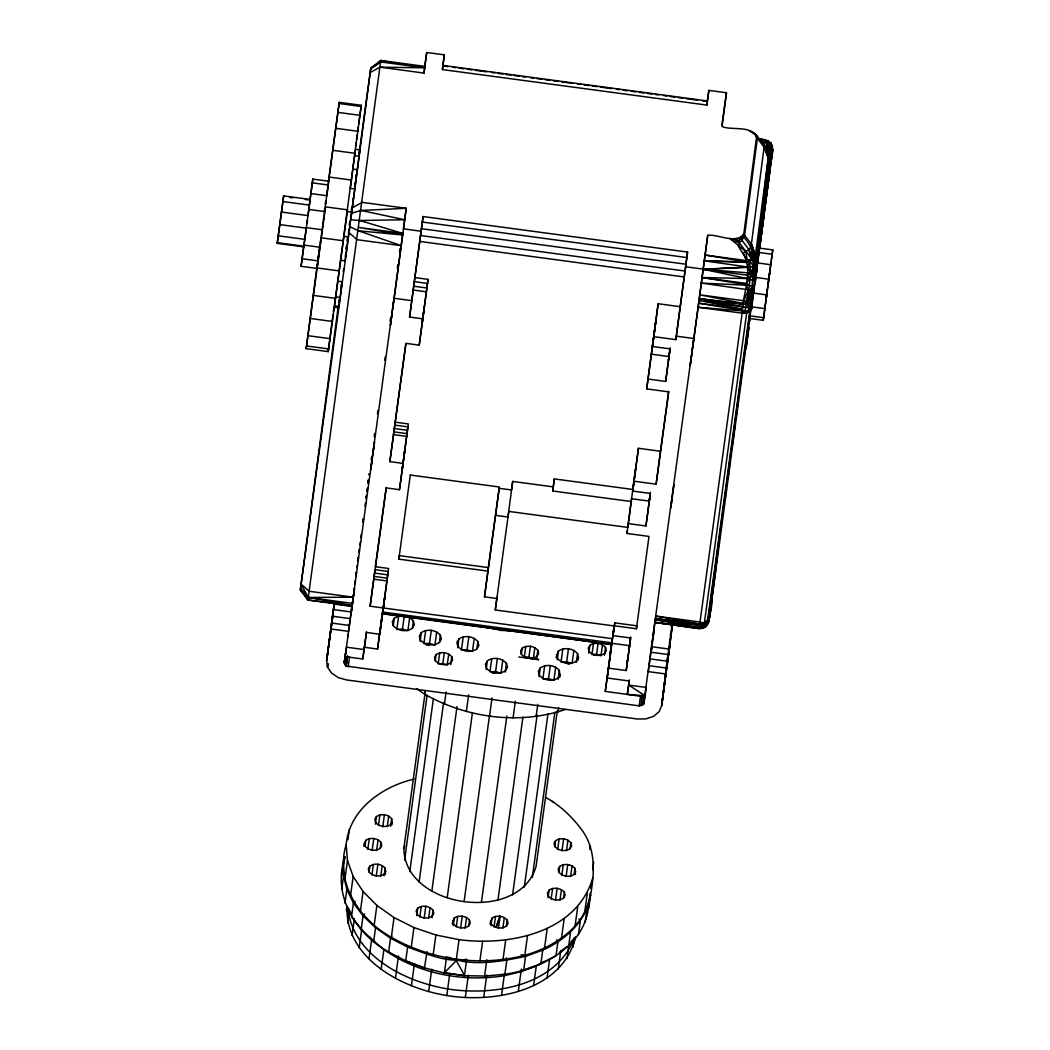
<?xml version="1.0" encoding="UTF-8"?>
<svg xmlns="http://www.w3.org/2000/svg" width="1050" height="1050" viewBox="0 0 1050 1050"><rect width="100%" height="100%" fill="white"/><g stroke="black" fill="none" stroke-linecap="round" stroke-linejoin="round"><path stroke-width="1.5" d="M707.438 99.842L708.868 90.392L726.508 92.754L722.059 126.564C731.561 130.699 751.669 124.95 756.551 137.183L743.781 234.176L742.665 236.093C762.956 256.134 753.638 286.689 750.186 311.246L708.054 620.091L706.23 623.175L703.106 624.724L699.615 624.947L655.554 618.857L655.935 616.101L700.022 622.02C714.302 629.252 712.399 582.816 711.152 601.361L711.834 600.442M667.879 659.702L666.002 673.995L648.362 671.619L654.911 622.401L698.972 628.582C703.71 629.121 708.251 625.682 708.973 620.957L770.293 166.268C769.414 154.022 763.363 143.128 755.331 134.059L764.321 145.819L769.926 161.936L770.162 168.735L771.553 145.95L770.923 143.207L768.311 140.897L765.004 139.768L757.129 138.744L765.004 139.768L763.954 147.879M391.808 936.049L390.534 938.214L388.644 952.009L389.563 952.468C356.042 934.631 331.761 895.492 344.833 857.364M341.696 889.376L343.573 875.569L343.678 861.801M506.389 957.928L506.783 960.409L504.892 974.203L504.144 974.347C542.286 969.281 588.84 944.764 588.722 901.11M370.217 72.542L379.929 67.161L424.016 73.08L424.869 66.386L380.783 60.48L370.781 68.079L350.805 219.831L359.717 220.487L402.859 233.415L344.282 662.904L345.148 656.421L344.282 662.904L346.093 666.041L639.201 705.862L643.558 704.379L698.066 307.256L742.153 313.176C745.841 313.425 750.606 312.611 751.747 308.49L750.658 304.684L753.756 266.28L751.013 246.894L764.321 145.819L768.416 156.713L756.538 258.09L757.037 266.136L755.304 281.636L749.792 279.051L703.119 269.272L707.739 235.318C718.029 233.835 735.788 244.689 743.781 234.176L751.695 244.611L756.538 258.09L751.013 246.894L748.86 249.532L743.138 253.234C753.69 271.884 742.56 293.383 742.153 313.176L699.615 624.947L655.594 618.594L699.746 624.067L702.949 623.871L708.527 620.55L706.23 623.175L704.432 622.427M751.747 308.49L699.234 298.633L703.119 269.272L756.328 273.512L770.228 168.354L769.926 161.936L767.918 154.809L769.926 161.936L769.873 165.362L769.138 160.571M770.188 168.525L771.921 146.317L770.923 143.207L764.964 140.096L757.103 139.007M768.862 158.917L769.584 144.034L767.996 141.317L758.651 139.374M756.394 273.446L756.092 255.898L754.976 255.098L751.695 244.611M710.089 610.929L709.616 617.321L706.23 623.175L705.836 622.44L707.608 620.314L749.739 311.483L698.066 307.256L698.617 303.188L742.547 310.262L744.699 313.071C747.141 295.785 752.732 277.121 749.214 259.717L746.235 260.571L705.049 255.032L746.747 261.87L752.706 259.98L755.803 256.961L751.013 246.894L757.037 266.136L770.228 168.354M694.326 627.257L699.038 628.084L654.911 622.479L699.103 627.703L705.193 626.076L706.965 623.949L707.136 620.865M414.212 779.061C382.292 786.397 349.256 809.589 346.172 844.633C334.648 882.289 359.061 919.406 391.348 937.283C431.34 960.159 480.191 966.774 524.816 955.29C554.518 946.916 586.793 926.113 590.349 892.881M590.638 888.142L590.835 884.992M590.061 897.619C594.418 875.07 596.439 850.395 582.356 830.629C572.512 817.189 560.28 805.337 545.554 797.383M303.831 245.346L301.074 266.332L316.995 268.406L339.255 102.336L361.292 105.289L334.425 305.839L338.835 306.429L342.248 281.767L337.837 281.177M754.333 258.812L752.404 258.064L748.86 249.532L741.983 240.266L742.284 236.526M755.304 281.636L756.958 264.167L755.803 256.961L754.241 256.633L746.747 261.87L704.261 260.833L747.758 267.015L703.119 269.272L747.206 275.179L750.527 273.21L753.756 266.28L756.748 264.679L754.845 280.901L755.974 273.538M766.303 153.116C765.909 151.357 767.76 139.912 767.931 141.684L770.332 143.824L770.923 143.207C775.044 150.636 770.582 159.338 770.332 167.331M721.901 522.441L722.203 519.396M640.92 705.836L642.023 696.124M349.072 232.654L357.118 239.715L401.205 245.634L358.326 230.777L349.886 226.695L300.549 588.289L308.306 597.437L352.393 603.396L352.026 605.968L307.939 600.023L380.783 60.48L391.716 62.606M352.196 604.524L352.026 605.968L342.615 604.393M699.615 624.947L703.106 624.724L704.537 621.823L746.668 312.979L745.671 310.708M306.18 348.652L325.526 206.889L347.563 209.843L328.23 351.619L306.18 348.652L317.336 263.629M328.23 351.619L332.955 314.908M664.847 679.547L661.697 705.534L659.164 711.598L653.651 716.284L646.012 718.883L637.416 719.001L346.447 679.928L338.179 677.539L331.511 673.024L327.469 667.052L326.642 660.542L334.136 603.606M665.241 676.305L665.831 671.436M666.225 668.181L666.816 663.311M667.222 660.069L667.813 655.2M312.349 182.844L312.808 179.091L328.689 181.217L326.812 195.707L310.944 193.567L312.349 182.844L328.217 184.984M613.449 630.669L613.751 628.202M707.949 619.316L707.411 623.726L705.587 626.811L702.463 628.359L703.894 625.459L707.411 623.726L708.973 620.957L716.205 565.989M746.668 312.979L751.013 305.051L752.391 293.344L750.658 304.684L699.234 298.633L743.308 304.592L746.589 303.896L748.112 302.203L749.543 290.548L751.997 286.808L746.117 283.369L702.017 277.515L746.76 278.526M757.037 266.136L769.926 161.936L764.466 147.604L756.551 137.183L755.974 135.043M340.673 260.308L345.083 260.899L354.729 188.961L350.333 188.37L355.228 150.911M354.729 188.961L359.835 149.914L355.425 149.323M369.036 474.941L369.114 474.233M666.947 663.377L661.697 705.534L666.002 673.995M667.354 660.135L667.957 655.279M668.364 652.037L668.771 648.795M669.375 643.926L669.782 640.684M670.386 635.827L670.793 632.586M671.396 627.716L671.803 624.474M746.852 341.933L745.999 348.705L746.918 342.51M769.256 161.162L770.346 163.275L770.057 165.598L768.981 163.288M750.356 318.583L763.284 320.316L767.156 290.994M767.406 289.511L766.159 298.909L772.761 249.9L759.832 248.154M704.274 622.506L703.894 625.459L699.379 625.656L655.292 619.736L654.951 622.23L698.972 628.582L699.379 625.656L702.306 627.493L704.589 625.117L705.587 626.811L708.973 620.957M324.713 211.549L308.844 209.423L303.699 246.907L277.239 243.351L283.644 195.891L310.091 199.448L309.356 205.104L282.909 201.548L283.644 195.891M303.699 246.907L304.067 244.073M317.323 265.493L317.704 262.539M351.921 606.191L352.327 603.081L352.209 603.842M351.658 609.381L351.304 612.163L352.564 602.949M442.417 69.562L442.956 65.441L707.464 100.971L706.939 105.092L442.417 69.562L444.36 54.862L426.72 52.5L424.633 66.819M626.916 663.679L627.283 660.896M643.558 704.379L644.634 696.294M672.21 624.278L661.697 705.534L672.394 624.212M769.453 274.588L769.886 271.294L768.377 282.214M318.098 259.547L318.701 255.019M349.191 625.643L348.758 628.871L349.256 625.656M350.687 614.289L351.133 610.864M351.75 606.191L352.196 602.726L350.306 618.634L332.666 616.258L334.281 603.816M353.706 591.347L354.362 588M355.806 575.4L356.226 572.158M357.722 560.818L358.155 557.576M358.837 552.313L359.271 549.058M360.767 537.666L361.2 534.411M362.841 521.929L363.274 518.687M365.912 498.632L366.332 495.377M368.392 479.798L367.959 483.039L368.458 480.204M614.184 625.997L612.452 638.702L370.125 606.204L374.955 569.664L388.185 571.449L379.772 634.266L366.542 632.481L362.788 659.019L345.148 656.644L345.568 653.415M347.708 637.232L348.127 633.99M348.771 629.134L349.191 625.905M351.75 606.48L352.354 603.225M352.813 598.395L353.417 595.114M354.729 583.839L355.346 580.519M355.976 575.649L356.409 572.408M357.958 560.634L358.391 557.419M359.848 545.003L360.465 541.59M363.024 522.139L363.471 518.792M364.954 506.166L365.584 502.674M366.87 491.61L367.513 488.079M368.156 483.21L368.576 479.968M345.739 656.526L344.649 664.624L345.791 656.526M347.379 656.329L346.093 666.041L347.537 656.342M424.016 73.08L426.72 52.5M348.246 666.789L349.506 657.129M362.788 659.019L366.463 631.601M370.125 606.204L386.269 487.922L399.486 489.694L403.082 463.417L389.852 461.633L405.667 344.505M389.852 461.633L405.983 343.35L419.212 345.135L422.796 318.846L409.579 317.074L423.071 216.536L687.579 252.066L675.859 339.623L653.809 336.656L658.14 303.739L680.19 306.692L675.859 339.623M409.579 317.074L423.071 216.536M364.324 647.259L377.554 649.031L380.441 627.086M379.772 634.266L388.592 568.483L375.362 566.711L386.177 487.449M399.486 489.694L408.306 423.924L395.076 422.139M403.082 463.417L407.912 426.877L394.682 425.106M419.212 345.135L428.033 279.353L414.803 277.581M422.796 318.846L428.033 279.353M575.702 936.679C562.643 991.016 494.406 1003.406 446.801 995.518C401.822 988.378 344.649 958.283 347.012 905.966M487.896 571.108L398.842 559.151L399.302 555.621L488.355 567.591L484.509 596.846L496.847 598.5M484.509 596.846L499.367 487.003L410.314 475.046M611.651 644.109L605.273 691.425L627.309 694.391L629.291 680.991L607.241 678.024L614.197 625.957L495.298 609.984L496.965 597.358M495.298 609.984L508.751 511.416L627.782 527.402L631.181 501.533L552.707 490.993L553.258 486.885L512.689 481.438L507.964 517.02L495.626 515.366M611.428 644.7L610.26 653.507L611.52 644.254M608.593 668.168L626.22 670.543L630.656 638.006L613.029 635.644L614.762 622.847L636.799 625.813L636.418 628.753L614.368 625.787M636.418 628.753L649.005 536.419L626.968 533.466L627.349 530.526M628.307 523.609L631.588 498.75L649.215 501.113L645.947 525.971L628.307 523.609L626.968 533.466M632.743 491.085L638.426 448.298L660.463 451.264L656.132 484.181L634.095 481.228L632.743 491.085L650.383 493.447L645.947 525.971M656.132 484.181L668.732 391.86L646.682 388.894L658.14 303.739M648.034 379.037L655.738 321.654L652.47 346.513L670.097 348.889L665.661 381.413L648.034 379.037L646.682 388.894M626.22 670.543L630.722 637.179M665.661 381.413L669.979 348.836M706.939 105.092L708.868 90.392M639.201 705.862L640.487 696.15M642.456 705.311L643.768 695.638M644.057 703.172L645.356 693.669M676.331 336.171L693.958 338.533L707.739 235.318M753.139 132.339L757.221 136.251L757.391 138.062L744.621 235.069L741.983 240.266L739.239 242.904L738.373 246.356L747.272 260.413L746.747 261.87M768.416 156.713L755.646 253.706L754.241 256.633M711.165 605.561L710.338 607.727L710.837 603.894M716.638 562.761L717.268 557.904M717.701 554.676L718.331 549.819M718.764 546.591L719.394 541.747M719.828 538.506L720.247 535.277M720.891 530.421L721.311 527.192M729.159 468.877L729.54 465.938M747.049 340.476L747.81 334.635M748.191 331.721L748.584 328.808M759.898 246.369L763.678 217.206L761.841 230.213M277.239 243.351L282.909 201.548M310.944 193.567L307.965 215.604L281.518 212.061M320.329 242.721L320.749 239.558M333.362 311.837L333.979 307.23M345.345 256.41L345.752 253.326M346.369 248.692L346.776 245.608M343.271 271.963L343.691 268.761M332.614 615.943L331.603 623.582L332.837 614.709M349.886 621.023L350.227 618.45M357.013 567.525L357.341 565.031M366.949 491.452L367.277 488.972M371.227 459.926L371.595 457.183M355.976 575.439L356.409 572.197M347.392 656.355L346.093 666.041L347.471 656.316M382.016 616.061L382.358 613.449M384.129 601.834L384.917 595.809L382.541 613.502L383.959 602.805M403.056 462.919C399.722 488.368 407.19 431.826 403.856 457.275M385.914 871.159L384.366 874.033C379.68 877.275 372.763 876.33 369.088 871.972L368.301 868.875L369.876 866.092C374.561 862.851 381.478 863.796 385.153 868.153L385.481 874.361M552.182 801.347L552.851 801.741M630.079 641.524L629.042 649.464L630.302 640.251M649.806 496.965L648.756 504.906L650.423 492.345M680.19 306.692L687.579 252.066M653.179 637.061L654.216 629.121L653.691 632.835M671.842 499.918L670.806 507.859L673.418 488.276M672.892 492.502L673.942 484.562L673.575 487.148M728.188 476.175L728.608 473.051M749.175 324.293L749.976 318.268M301.127 266.267L306.39 227.64L322.271 229.779M306.771 223.361L307.178 220.329M327.521 187.819L327.954 184.603M328.387 181.374L339.255 102.336M324.253 212.087L324.686 208.845M325.342 203.989L325.776 200.747M317.979 258.877L318.399 255.662M319.056 250.832L319.489 247.603M323.452 219.411L323.859 216.379M350.542 217.613L350.976 214.41M352.695 201.613L353.128 198.411M347.406 240.962L347.826 237.864M348.442 233.205L348.863 230.107M349.479 225.461L349.899 222.364M333.414 612.15L326.642 660.542L334.478 602.503M374.22 436.695L374.653 433.466M350.858 614.119L351.277 611.021L350.858 614.197M399.486 251.895L399.892 248.824M344.282 662.904L345.161 656.408M348.889 628.819L350.28 618.398M352.341 604.222L354.441 588.866L353.167 598.08M372.291 458.391C366.555 500.181 378.63 411.718 372.894 453.508M392.017 313.819C386.282 355.609 398.344 267.159 392.608 308.949M381.846 617.019L380.691 625.616L381.308 620.747M380.822 624.908L381.386 620.721M381.596 619.172L382.436 613.318M552.707 490.993L554.334 478.918L632.809 489.458L638.426 448.298M631.181 501.533L636.024 466.213M649.215 501.113L650.252 493.408M670.149 347.786L668.482 360.334L669.008 356.619M653.507 634.213L651.079 652.431L652.352 643.217M691.793 354.086C686.057 395.876 698.132 307.414 692.396 349.204M668.679 653.783L666.658 668.574L667.157 665.004M668.456 655.016L669.677 646.144L667.721 661.251L650.081 658.888M725.012 499.879L725.576 495.731M726.101 491.807L726.456 489.195M751.485 309.028L757.247 266.188M763.284 320.316L771.12 261.594M308.818 208.097L309.251 204.921M325.553 203.871L325.986 200.681M355.635 145.963L356.068 142.839M356.501 139.716L357.144 135.03M357.564 131.906L358.208 127.234M338.152 307.217L300.3 590.061L307.939 600.023L352.104 605.378L308.306 597.437L301.114 584.207L309.159 591.268L353.246 597.201L351.763 607.084M338.809 302.361L339.255 299.119M340.804 287.779L341.237 284.537M346.106 248.889L346.539 245.648M347.209 240.791L347.655 237.549M349.414 224.595L349.86 221.353M351.409 210.013L351.855 206.771M354.716 185.706L355.163 182.477M355.832 177.607L356.265 174.366M359.139 153.313L370.781 68.079L380.612 61.924L424.699 67.83L379.929 67.161M326.642 660.542L331.748 623.07L349.387 625.446L348.587 631.365L330.947 629.003M377.462 413.752L377.895 410.511M384.746 360.281L385.192 357.039M390.049 321.405L390.495 318.163M397.346 267.947L397.792 264.705M347.917 839.777L349.374 829.159M344.767 880.281L347.458 860.567L346.172 844.633M381.741 617.558L382.174 614.381M377.554 649.031L382.305 614.276M344.964 903.223L346.841 889.429L343.573 875.569M346.408 910.586L346.946 906.636M350.477 896.096L353.167 876.383L347.458 860.567M347.773 923.121L349.466 910.704M398.842 559.151L410.34 474.758M393.251 625.669L394.249 618.371C400.116 614.316 408.752 615.497 413.346 620.931L414.33 624.803L412.374 628.281C406.521 632.336 397.871 631.155 393.291 625.721L392.293 621.849L394.249 618.371M363.773 846.169L365.754 840.354C370.44 837.112 377.357 838.058 381.019 842.415L381.806 845.513L380.244 848.295C375.546 851.537 368.642 850.592 364.967 846.234L364.179 843.137M352.078 935.576L354.362 918.776M364.928 846.418L365.754 840.354M398.646 616.219L396.848 629.37L402.491 629.121L406.521 630.407M367.815 849.253L369.272 838.635M360.399 911.229L363.09 891.516L353.167 876.383M375.362 824.184L376.399 816.598C381.084 813.356 388.001 814.301 391.663 818.659L392.044 824.788M369.049 872.156L369.876 866.092M372.12 850.579L373.774 838.451M359.218 947.612L361.699 929.355M402.491 629.121L404.276 615.982M378.459 825.497L379.903 814.879M371.936 874.991L373.393 864.373M376.635 850.447L378.079 839.829M407.873 630.84L409.658 617.702M382.764 826.822L384.418 814.695M376.241 876.317L377.908 864.189M380.192 848.479L381.019 842.415M412.348 628.228L413.346 620.931M368.996 958.939L371.687 939.225L369.731 936.954M387.279 826.691L388.723 816.073M374.194 925.129L376.884 905.415L363.09 891.516M380.756 876.186L382.2 865.567M355.202 901.307L353.404 902.974L363.051 915.849L375.546 927.701L373.656 941.509L374.784 942.112L362.473 930.431L351.514 916.768L353.404 902.974L346.841 889.429M390.626 826.245L391.663 818.659M384.116 875.739L385.153 868.153M420.092 641.406L421.286 632.638C427.14 628.582 435.789 629.764 440.37 635.197L441.367 639.069L439.399 642.548L435.015 644.7L426.326 644.989M425.67 630.486L423.872 643.637L429.516 643.387L434.897 645.107L436.695 631.969M381.176 969.242L383.867 949.528L371.687 939.225M429.516 643.387L431.314 630.249M391.348 937.283L394.039 917.569L376.884 905.415M565.569 709.406C519.369 725.104 466.725 718.003 424.528 694.155L424.935 691.123M557.314 710.85L536.104 866.276C519.592 924.171 404.578 908.526 403.856 848.426L425.066 693.013M404.591 860.147L427.127 695.008M435.238 660.87L436.104 654.583C440.908 651.249 447.996 652.221 451.749 656.683L452.563 659.859L450.962 662.707C446.158 666.028 439.071 665.07 435.304 660.607L434.49 657.431L436.104 654.583M439.373 642.508L440.37 635.197M409.789 871.671L433.414 698.434M395.443 978.272L398.488 955.92M439.701 652.811L438.191 663.823L442.824 663.626L447.234 665.031L448.731 654.032M444.321 652.614L442.785 663.849L439.74 663.981M405.72 960.894L424.83 968.126L405.72 960.894L407.61 947.087L390.534 938.214L375.546 927.701M419.081 882.21L443.599 702.503M411.259 947.271L413.949 927.557L394.039 917.569M444.426 704.143L446.079 692.003M450.673 664.545L451.749 656.683M416.719 915.718L417.756 908.145C422.441 904.903 429.358 905.848 433.033 910.206L433.821 913.303L432.246 916.086C427.56 919.314 420.643 918.383 416.981 914.025L416.181 910.928L417.756 908.145M419.829 917.044L421.273 906.426M411.416 985.779L414.461 963.441M457.642 647.771L458.837 639.004C464.691 634.948 473.34 636.129 477.921 641.576L478.918 645.448L476.949 648.926C471.096 652.969 462.446 651.801 457.866 646.354L456.868 642.482L458.837 639.004M424.134 918.369L425.788 906.229M463.221 636.864L461.423 650.003L467.066 649.753L472.447 651.486L474.246 638.334M431.839 891.069L457.026 706.506M428.636 918.225L430.093 907.62M467.066 649.753L468.864 636.615M431.996 917.779L433.033 910.206M433.191 954.712L435.881 934.999L413.949 927.557M466.358 711.585L468.628 694.903M428.689 991.581L431.734 969.242M476.923 648.874L477.921 641.576M488.355 567.591L499.17 488.329L511.534 489.969L512.689 481.438M447.208 897.619L472.382 713.055M486.176 669.546L487.371 660.791C493.224 656.736 501.874 657.917 506.454 663.351L507.452 667.222L505.496 670.701C499.629 674.756 490.993 673.575 486.399 668.141L485.415 664.269L487.371 660.791M452.235 923.856L454.23 918.054C458.916 914.812 465.833 915.758 469.494 920.115L470.282 923.212L468.72 925.982C464.021 929.224 457.104 928.292 453.442 923.921L452.655 920.824M453.193 925.628L454.23 918.054M491.754 658.639L489.969 671.79L495.6 671.541L500.981 673.26L502.779 660.122M446.801 995.518L449.846 973.179M456.291 926.953L457.734 916.335M464.113 901.438L489.523 715.247M456.343 959.359L459.034 939.645C508.817 946.273 576.844 932.872 592.751 877.905M460.596 928.266L462.249 916.138M489.51 716.218L491.991 698.027M495.6 671.541L497.398 658.403M465.111 928.134L466.554 917.516M468.667 926.179L469.494 920.115M505.26 672.118L506.454 663.351M465.294 997.5L468.339 975.161M481.438 902.239L506.835 716.061M521.325 654.478L522.178 648.191C526.982 644.871 534.069 645.829 537.836 650.291L538.65 653.467L537.049 656.316C532.232 659.636 525.144 658.678 521.391 654.216L520.577 651.039L522.178 648.191M479.902 961.013L482.593 941.299M513.069 717.885L515.353 701.203M525.774 646.433L524.278 657.431L528.898 657.234L533.321 658.652L534.817 647.64M490.009 923.921L491.991 918.107C496.676 914.852 503.606 915.784 507.255 920.168L508.056 923.265L506.481 926.047C501.795 929.289 494.878 928.344 491.203 923.987L490.416 920.889M490.954 925.693L491.991 918.107M504.892 974.203L484.575 976.146L486.806 959.726M530.408 646.222L528.859 657.457L525.814 657.589M483.696 997.461L486.741 975.122M553.258 486.885L554.334 478.918M494.051 927.006L495.508 916.401M497.962 899.994L522.926 717.045M536.76 658.153L537.836 650.291M502.871 928.2L504.315 917.582M539.083 676.659L540.278 667.892C546.131 663.836 554.768 665.018 559.361 670.464L559.952 677.25M506.428 926.231L507.255 920.168M503.002 959.647L505.693 939.934M512.597 894.836L537.114 715.129M544.661 665.753L542.863 678.891L548.507 678.641L553.888 680.374L555.686 667.222M501.519 995.426L504.21 975.712L520.984 971.709L536.301 965.842L544.372 961.301M548.507 678.641L550.305 665.503M524.317 887.119L547.942 713.895M556.08 657.457L558.442 651.053C564.296 647.01 572.946 648.178 577.539 653.625L578.511 657.523L577.579 660.607M557.248 659.82L558.442 651.053M558.167 679.219L559.361 670.464M562.826 648.913L561.041 662.051L566.685 661.815L572.066 663.534L573.851 650.396M532.337 877.38L554.859 712.241M518.306 991.423L521.351 969.071M524.816 955.29L527.507 935.576M557.983 712.163L558.6 707.608M542.745 950.158L525.564 956.353L523.674 970.147L522.664 970.344L540.868 963.953L542.745 950.158C565.648 939.96 586.753 920.837 590.559 894.954L588.669 908.762M566.685 661.815L568.47 648.664M576.332 662.379L577.539 653.625M533.61 985.556L536.301 965.842M554.781 846.733L555.607 840.669C560.293 837.428 567.21 838.372 570.872 842.73L571.659 845.828L570.084 848.61C565.399 851.839 558.482 850.907 554.82 846.549L554.033 843.452L555.607 840.669M548.048 897.75L549.084 890.164C553.77 886.922 560.687 887.867 564.362 892.224L565.123 895.23L563.574 898.104C558.889 901.346 551.972 900.401 548.31 896.044L547.509 892.946L549.084 890.164M557.668 849.568L559.112 838.95M544.543 948.111L547.234 928.397M551.158 899.062L552.602 888.444M558.902 872.471L559.729 866.408C564.414 863.166 571.331 864.111 574.993 868.468L575.374 874.597M588.788 653.179L589.864 645.317C594.668 641.983 601.755 642.954 605.509 647.417L606.322 650.593L604.721 653.441C599.918 656.762 592.83 655.804 589.063 651.341L588.249 648.165L589.864 645.317M561.973 850.894L563.627 838.753M555.463 900.388L557.117 888.261M547.063 977.996L549.544 959.739M561.789 875.306L563.246 864.688M593.46 643.545L591.951 654.557L596.584 654.36L600.994 655.778L602.49 644.766M566.488 850.763L567.932 840.144M559.965 900.257L561.422 889.639M566.094 876.632L567.748 864.504M570.045 848.794L570.872 842.73M598.08 643.348L596.544 654.583L593.499 654.714M563.535 898.288L564.362 892.224M569.153 864.951L568.076 864.596M561.488 938.359L564.178 918.645M570.609 876.501L572.053 865.883M558.285 968.927L560.779 950.67M574.166 874.532L574.993 868.468M604.446 655.279L605.509 647.417M567 958.584L570.518 932.124M605.273 691.425L611.205 647.903M613.029 635.644L614.762 622.847M652.47 346.513L653.809 336.656M575.019 926.402L577.71 906.688M572.998 947.231L574.284 937.742M589.785 849.201L590.205 846.169M578.458 934.579L580.348 920.784L578.904 918.868M584.666 912.647L587.357 892.933M585.204 922.071L587.081 908.276M592.686 869.702L593.709 862.129M630 640.447L630.42 637.35M627.441 660.279L627.008 663.364L627.296 661.093M627.309 694.391L645.107 695.769L628.727 685.099L646.354 687.461L644.923 696.911L627.309 694.391L629.291 679.875M660.463 451.264L668.64 391.335M721.967 124.924L724.854 103.832M732.283 445.594L732.729 442.339M733.399 437.469L733.832 434.214M734.501 429.332L734.947 426.09M736.496 414.711L736.942 411.456M737.612 406.573L738.045 403.331M740.709 383.827L741.156 380.572M742.928 367.566L743.374 364.311M743.82 361.069L744.253 357.814M744.922 352.944L745.369 349.689M746.038 344.807L746.471 341.565M748.033 330.186L748.466 326.931M749.136 322.048L749.582 318.806M759.78 244.033L761.329 232.654M761.775 229.399L762.444 224.529M762.891 221.274L772.642 149.756L771.921 146.317L769.584 144.034L770.923 143.207L771.855 146.672M721.941 522.493L722.334 519.579M722.938 515.196L723.332 512.282M724.001 507.334L724.434 504.21M759.636 246.33L761.408 233.349M327.692 188.186L328.125 185.089M382.095 613.725L611.638 644.543L612.452 638.702M672.578 623.844L669.336 649.097L651.709 646.721M756.538 258.09L769.768 162.146L756.774 259.271L755.803 256.961M747.128 341.04L748.991 327.416M771.33 260.072L772.157 254.021M358.641 124.123L361.292 105.289M359.166 154.284L359.835 149.914M333.874 608.934L334.32 605.706M711.414 603.12L712.071 598.382L711.401 600.692M536.091 716.52L537.797 704.392M771.094 161.516L770.871 159.219L767.34 155.334L769.007 143.469L760.003 141.369M498.409 928.344L500.141 916.243L496.191 926.94L499.892 916.204M312.808 179.091L309.894 200.143L310.091 199.448M770.188 158.117L772.446 146.357M772.367 252.512L772.761 249.9M345.148 656.644L346.579 647.207L364.219 649.569M442.929 64.312L444.36 54.862M725.078 102.204L726.508 92.754M706.965 623.949L707.424 620.97M741.983 240.266L742.665 236.093L740.106 237.681L741.983 240.266L739.528 237.812L739.239 242.904L752.706 259.98L755.357 265.689L755.606 273.551M338.835 306.429L338.599 307.808L334.189 307.217M369.233 474.508L369.351 473.747M366.214 497.044L366.332 496.283M708.553 617.505L707.411 623.726L705.193 626.076M709.17 614.079L709.747 610.903M772.642 149.756L770.739 164.207L770.346 163.275M446.604 956.563L444.36 972.996L464.454 975.699L485.034 976.028M767.34 155.334L769.584 144.034M343.481 864.347L345.083 856.603M708.75 617.361L707.346 624.067M709.419 614.184L710.758 607.819M710.259 608.423L711.126 604.446M769.178 156.542L771.553 145.95L767.996 141.317M753.611 273.486L755.357 265.689M749.739 311.483L748.689 302.767L751.341 291.729L748.374 289.787L701.282 283.054L748.965 285.311M766.592 152.998L769.007 143.469L770.398 143.443M574.665 937.65C555.752 986.199 493.579 996.096 447.694 988.956C404.526 981.671 352.511 955.697 347.642 907.147M341.788 875.595L342.943 871.159M710.338 607.727L711.375 603.999M748.86 249.532L751.183 259.022L749.949 261.214L753.756 266.28L749.792 279.051L746.117 283.369M750.658 304.684L746.248 301.56L749.543 290.548M754.871 273.577L752.916 279.93L753.178 273.459L749.792 279.051L747.206 275.179M748.112 302.203L751.341 291.729L753.296 296.73L751.013 305.051L749.214 304.342L746.406 307.296M427.074 951.694L424.423 967.89L444.36 972.996M711.152 601.361L712.071 598.553M709.616 617.321L708.527 620.55L705.771 622.821M403.856 848.426L404.801 845.657M765.161 148.299L767.143 142.826L764.951 140.254L758.625 139.663M706.23 623.175L707.543 620.694M705.587 626.811L706.899 624.33L705.128 626.456M421.286 632.638L419.331 636.156L420.315 639.988L423.99 643.217L429.424 644.936M540.278 667.892L538.309 671.37L539.306 675.242C543.887 680.689 552.536 681.857 558.39 677.801L560.359 674.336M578.511 657.523L576.568 660.975C570.714 665.031 562.065 663.836 557.471 658.403L556.487 654.531M559.729 866.408L558.154 869.19L558.941 872.288C562.616 876.645 569.52 877.59 574.219 874.348L575.794 871.566M376.399 816.598L374.824 819.381L375.611 822.478C379.273 826.836 386.19 827.781 390.876 824.539L392.451 821.756M570.859 942.008L572.788 939.763M364.717 913.999L363.051 915.849L361.161 929.644L362.473 930.431M375.086 65.691L380.783 60.48M559.506 952.324L566.974 946.47M464.454 975.699L466.699 959.267C446.408 963.178 426.405 953.571 407.61 947.087M370.676 69.024L380.612 61.924M352.419 207.756L362.132 202.374L406.219 208.294L403.502 228.861L421.142 231.236M748.689 302.767L746.589 303.896L743.82 300.733L699.746 294.814L743.466 303.437M539.608 964.241L555.988 955.815L557.865 942.008L556.749 939.789M351.697 213.15L361.056 210.446L406.219 208.294L394.183 298.279L411.81 300.641M522.9 955.211L525.564 956.353C500.561 961.59 472.395 966.945 447.983 957.154M703.119 269.272L747.81 267.369L753.756 266.28M504.21 975.712C462.761 982.328 418.425 973.809 383.867 949.528M492.411 673.142L495.416 673.011M359.717 220.487L404.696 219.752L361.056 210.446M308.306 597.437L353.246 597.201M514.881 630.866L501.073 630.472L487.646 627.204M751.013 266.818L747.705 266.713L749.949 261.214L746.983 262.474L704.261 260.833M358.326 230.777L402.649 235.003L358.785 227.443L402.859 233.415M655.554 618.857L687.067 622.847M690.217 623.254L694.942 623.844M405.195 616.403L384.051 613.633L405.182 616.508M421.457 618.542L408.45 616.836L611.638 644.543M424.712 618.975L429.594 619.618M432.849 620.051L437.732 620.681M440.974 621.114L445.856 621.758M449.111 622.191L452.366 622.611M457.249 623.254L460.491 623.687M465.373 624.33L468.628 624.75M471.883 625.183L476.766 625.826M480.008 626.246L484.89 626.889M488.145 627.322L491.4 627.742M496.283 628.386L499.524 628.819M504.407 629.462L507.662 629.882M512.544 630.525L515.799 630.958M520.669 631.601L523.924 632.021M559.702 636.733L562.957 637.166M567.84 637.809L571.095 638.229M442.864 65.953L447.733 66.609M452.602 67.266L455.844 67.699M459.099 68.132L463.969 68.788M467.211 69.221L472.08 69.877M475.322 70.311L486.688 71.833M491.544 72.489L494.799 72.922M498.041 73.369L502.911 74.012M506.152 74.458L511.022 75.101M514.264 75.547L519.133 76.191M522.388 76.637L525.63 77.07M530.499 77.726L533.741 78.159M536.983 78.593L541.852 79.249M545.107 79.682L549.977 80.338M553.219 80.771L558.088 81.427M561.33 81.861L572.683 83.383M577.553 84.039L580.808 84.472M584.049 84.919L588.919 85.562M592.161 86.008L597.03 86.664M600.272 87.097L611.638 88.62M616.508 89.276L619.749 89.709M622.991 90.143L627.861 90.799M631.116 91.232L635.972 91.888M639.227 92.321L644.096 92.978M647.338 93.411L652.207 94.067M655.449 94.5L658.691 94.946M663.561 95.589L666.816 96.036M670.058 96.469L674.927 97.125M678.169 97.558L683.038 98.214M686.28 98.647L697.646 100.17M702.516 100.826L705.758 101.259M339.163 103.53L361.213 106.483M338.048 112.376L360.084 115.343M335.974 128.323L358.011 131.289M333.06 150.36L355.097 153.326M354.637 155.662L359.034 156.266M352.879 169.129L357.276 169.719M329.503 177.109L351.553 180.075M759.281 252.512L772.209 254.244M289.748 197.426L292.858 197.846M305.301 199.513L308.411 199.933M757.903 262.973L770.831 264.718M347.235 211.523L351.645 212.113M422.349 222.036L686.858 257.565M421.457 228.703L685.965 264.233M685.65 266.766L703.29 269.128M755.961 277.489L768.902 279.221M420.538 235.515L685.046 271.044M419.738 241.434L684.246 276.964M279.825 224.595L306.285 228.139M343.914 236.316L348.324 236.906M753.861 293.147L766.789 294.892M321.379 237.825L343.416 240.778M278.316 235.791L304.762 239.348M304.041 245.096L319.909 247.223M277.371 242.655L303.817 246.212M751.997 306.889L764.925 308.621M698.617 303.188L742.704 309.081L698.985 300.497L743.019 306.81M750.75 315.958L763.678 317.691M302.177 258.759L318.045 260.886M317.31 267.96L339.347 270.926M414.251 281.649L427.481 283.434M413.634 286.204L426.864 287.989M413.136 290.023L426.352 291.808M335.685 296.861L340.095 297.452M313.582 295.431L335.632 298.397M651.302 354.178L668.942 356.554M310.446 318.491L332.483 321.457M308.07 335.698L330.107 338.664M306.626 345.962L328.663 348.928M394.223 428.518L407.452 430.29M393.776 431.839L407.006 433.624M393.409 434.595L406.639 436.367M374.496 573.077L387.726 574.849M374.049 576.411L387.279 578.183M373.695 579.154L386.912 580.939M334.294 604.091L351.921 606.467M382.344 612.006L611.887 642.836M611.861 643.309L629.488 645.671M333.559 609.591L351.199 611.966M650.974 652.221L668.614 654.596M649.163 665.7L666.803 668.076M518.792 656.946L538.847 659.636L528.819 658.284M702.017 277.515L745.946 284.616L748.374 289.787L743.82 300.733L746.248 301.56M336.341 603.33L339.478 603.855M691.845 623.083L694.969 623.621M655.935 616.101L699.746 624.067M655.292 619.736L699.103 627.703M435.881 934.999L459.034 939.645M566.488 663.285L569.363 664.204M521.168 954.726L525.564 956.353M388.644 952.009L406.389 961.222M700.022 622.02L702.949 623.871L705.233 621.482L705.836 622.44M749.162 130.62L755.856 134.951M416.601 688.551L424.528 694.155M757.221 136.251L756.328 135.581L757.391 138.062M729.776 238.284L745.749 251.685L747.272 260.413M735.118 238.56L739.239 242.904L732.099 240.135L734.659 238.534L739.239 242.904L736.89 238.416M751.997 286.808L754.123 290.43M301.376 590.297L304.264 593.854M764.715 148.234L769.007 159.442L766.802 154.271M348.442 908.381L351.028 913.723M764.466 147.604L768.442 156.004M747.81 267.369L750.527 273.21M751.997 258.392L752.706 259.98M769.414 162.842L770.306 165.756M749.254 307.794L750.186 311.246M768.193 155.426L769.348 160.44M743.439 235.213L743.912 237.326L743.781 234.176M308.109 598.592L307.939 600.023L300.549 588.289L300.3 590.061L308.109 598.592M422.258 322.271L421.982 324.371L424.371 306.679L422.258 322.271M327.889 663.823L327.469 667.052L327.889 663.81M456.277 960.684L444.242 972.838L464.625 975.568L456.277 960.684M769.716 164.076L769.256 163.419L770.057 165.598L769.716 164.076"/></g></svg>
